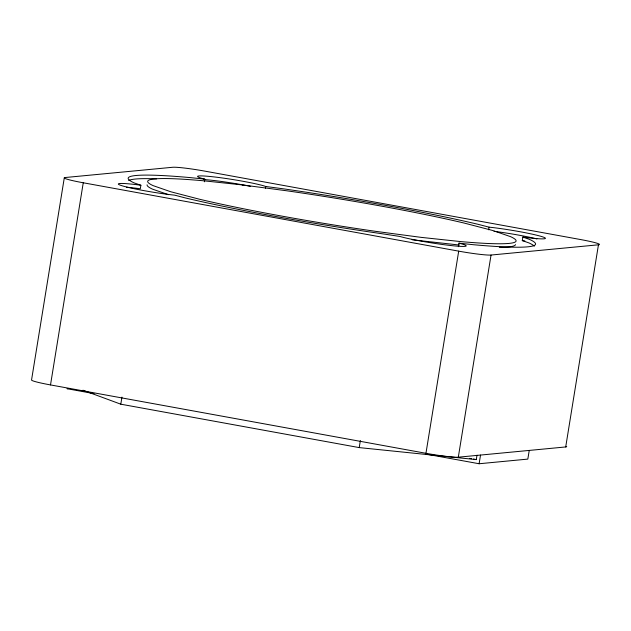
<?xml version="1.0" encoding="UTF-8"?>
<svg xmlns="http://www.w3.org/2000/svg" width="631" height="631" viewBox="0 0 631 631"><rect width="100%" height="100%" fill="white"/><g stroke="black" fill="none" stroke-linecap="round" stroke-linejoin="round"><path stroke-width="0.95" d="M64.291 177.847L31.55 379.988A26.502 1.893 9.2 0 0 50.512 384.926L425.957 453.295A26.502 1.893 9.2 0 0 458.311 457.183L565.707 446.945A26.502 1.893 9.2 0 0 566.709 446.614M50.512 384.926L83.253 182.777A26.502 1.893 9.2 0 1 65.293 177.516L172.689 167.27A26.502 1.893 9.2 0 1 205.043 171.167L580.488 239.535A26.502 1.893 9.2 0 1 598.448 244.804L565.707 446.945M204.349 181.799L204.783 179.149L190.27 177.603A206.345 14.75 9.2 0 0 134.253 182.943L140.879 185.246L140.303 188.779L136.004 188.212A35.888 2.563 9.2 0 0 126.452 187.241M477.004 455.18L476.287 459.597L359.228 447.6L120.805 404.187L121.949 397.12M265.383 188.251L265.675 186.484L263.971 185.893A35.888 2.563 9.2 0 0 215.802 177.122A35.888 2.563 9.2 0 0 202.023 178.431L204.783 179.149M359.228 447.6L360.372 440.533M458.39 246.697L458.958 243.164L473.463 244.718A206.345 14.75 9.2 0 0 529.488 239.378L522.862 237.075L522.287 240.608L528.92 242.903A206.345 14.75 9.2 0 1 534.331 246.193M425.957 453.295L458.698 251.146A26.502 1.893 9.2 0 0 491.044 255.042L598.448 244.804M488.631 229.81L489.057 227.16L478.314 224.368A206.345 14.75 9.2 0 0 282.467 188.701L265.675 186.484M458.311 457.183L491.044 255.042M426.043 454.083L479.118 463.746L480.522 455.077M529.243 450.431L527.832 459.1L479.118 463.746M68.937 388.515L66.989 388.696L94.011 393.618M489.057 227.16L492.772 227.554A35.888 2.563 9.2 0 1 540.941 236.325A35.888 2.563 9.2 0 1 527.161 237.642L522.862 237.075M459.352 245.041L412.059 239.772M140.879 185.246L136.58 184.678A35.888 2.563 9.2 0 0 122.8 185.987A35.888 2.563 9.2 0 0 170.969 194.758L174.684 195.16L185.427 197.953A206.345 14.75 9.2 0 0 381.274 233.62L399.77 236.428A35.888 2.563 9.2 0 0 447.931 245.199A35.888 2.563 9.2 0 0 461.711 243.881L458.958 243.164M522.287 240.608L524.874 240.947M83.253 182.777L458.698 251.146M469.574 458.374L471.491 458.721M473.408 459.068L476.287 459.597M168.445 194.679L152.584 189.174A186.602 13.346 9.2 0 1 147.11 184.788M82.969 390.218L120.805 404.187M494.026 231.317A35.888 2.563 9.2 0 1 536.91 238.928M128.692 180.498A206.345 14.75 9.2 0 1 156.622 178.865M515.488 244.599A186.602 13.346 9.2 0 1 499.302 247.305M203.75 179.551A35.888 2.563 9.2 0 1 250.657 186.405M242.454 184.938L203.821 180.813A186.602 13.346 9.2 0 0 153.152 185.64L170.804 191.769L199.435 199.215A186.602 13.346 9.2 0 0 376.549 231.467L421.279 237.382L459.92 241.507A186.602 13.346 9.2 0 0 510.589 236.672L492.929 230.552L464.306 223.098A186.602 13.346 9.2 0 0 287.192 190.846L242.454 184.938"/></g></svg>
